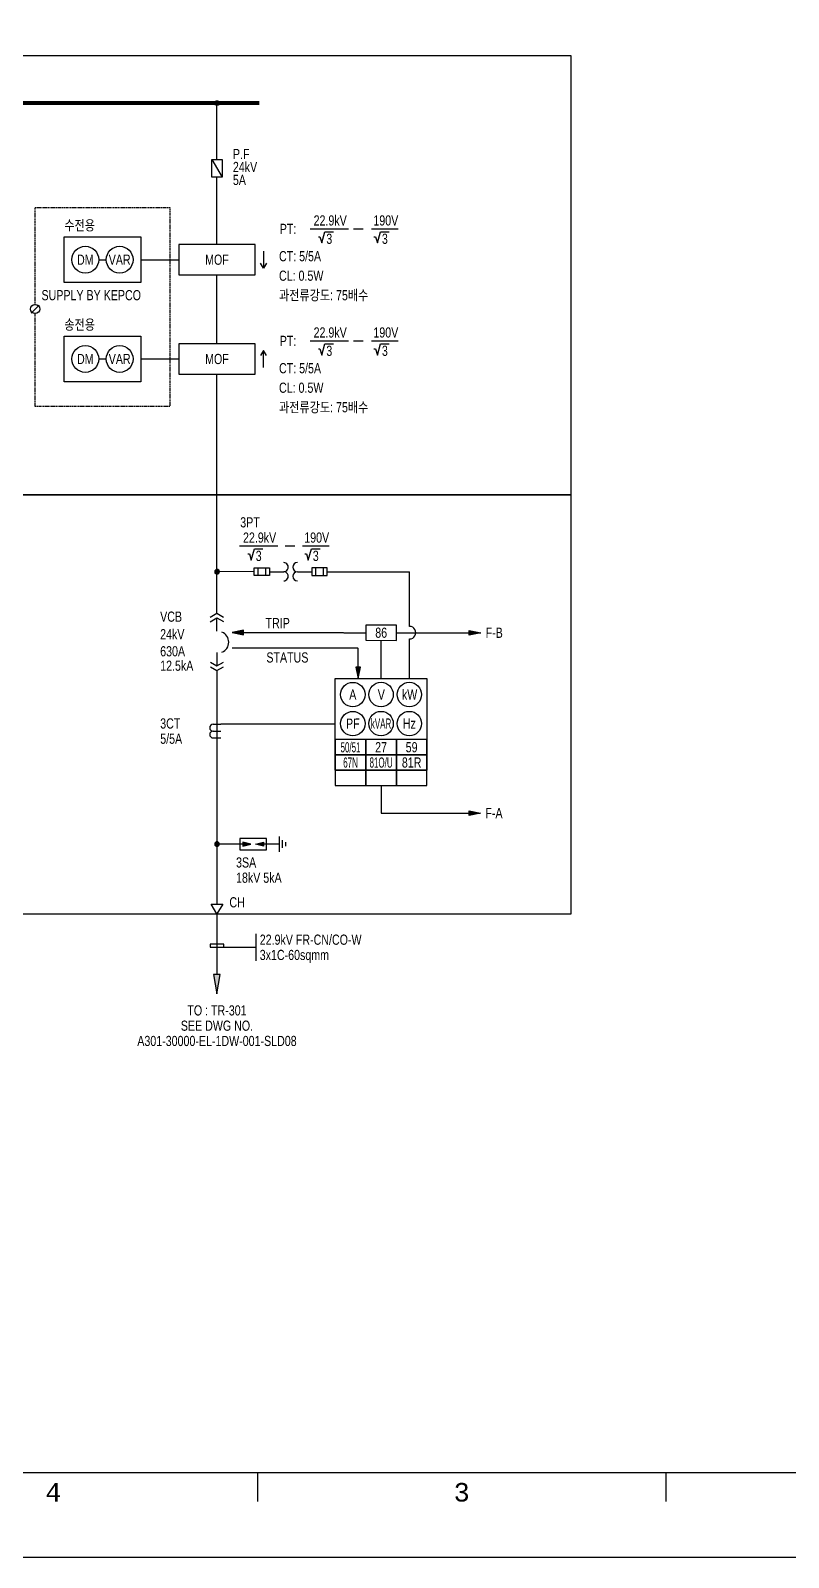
# Model space of a CAD drawing. Header units: feet. Extents: x 1 to 168002, y -59383 to 29717.
# Drawn here: x 149888 to 158820, y 17 to 18009 of the extents above; entities that cross this region are included whole.
import ezdxf
from ezdxf.enums import TextEntityAlignment as Align
from ezdxf.lldxf.tags import DXFTag

# ---------------------------------------------------------------- set-up
doc = ezdxf.new("R2010")
doc.units = ezdxf.units.FT
doc.header["$LTSCALE"] = 50
doc.header["$MEASUREMENT"] = 0
for name, pattern in [('CONTINU', [0]), ('DASHED2', [0.375, 0.25, -0.125]), ('HIDDEN', [0.375, 0.25, -0.125])]:
    doc.linetypes.add(name, pattern=pattern)
doc.layers.get('0').update_dxf_attribs({"linetype": 'CONTINUOUS'})
doc.layers.add('Border', color=7, linetype='CONTINUOUS', lineweight=0)
for name, color, linetype in [('E-BUS', 6, 'CONTINUOUS'), ('E-Control', 7, 'CONTINUOUS'), ('E-PNL', 1, 'CEN50'), ('E-Pow', 4, 'CONTINUOUS'), ('E-SYM0', 3, 'CONTINUOUS'), ('E-SYM1', 3, 'CONTINUOUS'), ('E-SYM2', 3, 'CONTINUOUS'), ('E-Text-1', 2, 'CONTINUOUS'), ('E-Text-Call', 7, 'CONTINUOUS'), ('E-Wire01', 7, 'CONTINUOUS'), ('REVISION-1', 1, 'CONTINUOUS'), ('WIRE', 3, 'CONTINUOUS')]:
    doc.layers.add(name, color=color, linetype=linetype)
doc.styles.add('TB-1$0$MONOTXT', font='monotxt_.ttf')
doc.styles.add('돋움', font='')
doc.styles.get('돋움').set_extended_font_data('Dotum')
tags = doc.linetypes.add('CEN50', pattern=[56, 50, -2, 2, -2]).pattern_tags.tags
tags[10:11] = [DXFTag(74, 4), DXFTag(75, 0), DXFTag(340, '0'), DXFTag(46, 1.0), DXFTag(50, 0.0), DXFTag(44, 0.0), DXFTag(45, 0.0)]
tags[8:9] = [DXFTag(74, 4), DXFTag(75, 0), DXFTag(340, '0'), DXFTag(46, 1.0), DXFTag(50, 0.0), DXFTag(44, 0.0), DXFTag(45, 0.0)]
tags[6:7] = [DXFTag(74, 4), DXFTag(75, 0), DXFTag(340, '0'), DXFTag(46, 1.0), DXFTag(50, 0.0), DXFTag(44, 0.0), DXFTag(45, 0.0)]
tags[4:5] = [DXFTag(74, 4), DXFTag(75, 0), DXFTag(340, '0'), DXFTag(46, 1.0), DXFTag(50, 0.0), DXFTag(44, 0.0), DXFTag(45, 0.0)]

# ---------------------------------------------------------------- blocks, each defined once
blk = doc.blocks.new('A$C21426810')
at = {"layer": 'E-SYM0'}
h = blk.add_hatch(dxfattribs=at)
h.set_pattern_fill('ANSI31', scale=0.08)
h.set_pattern_definition([(45, (-120.68773, -338.59238), (-0.17960512, 0.17960512), [])])
edge = h.paths.add_edge_path()
edge.add_arc((0, 0), 0.6, 0, 360)
at = {"layer": 'E-SYM0', "color": 2}
blk.add_circle((0, 0), 0.6, dxfattribs=at)
blk = doc.blocks.new('A$C1F1908AF')
at = {"layer": 'E-Pow'}
h = blk.add_hatch(color=7, dxfattribs=at)
h.dxf.hatch_style = 1
h.paths.add_polyline_path([(500, 88), (0, 0), (500, -88)])
at = {"layer": 'E-Pow', "color": 7}
blk.add_lwpolyline([(500, 88), (0, 0), (500, -88)], close=True, dxfattribs=at)
blk = doc.blocks.new('FORMAT')
at = {"layer": 'Border', "color": 0, "linetype": 'Continuous', "lineweight": 25}
for p, q in [((2500, 1000), (41000, 1000)), ((26562, 1000), (26562, 659)), ((31375, 1000), (31375, 659)), ((31375, 1000), (31375, 659))]:
    blk.add_line(p, q, dxfattribs=at)
blk.add_lwpolyline([(0, 0), (0, 29700), (42000, 29700), (42000, 0)], close=True, dxfattribs=at)
at = {"layer": 'Border', "color": 0, "linetype": 'Continuous', "lineweight": 25, "style": 'TB-1$0$MONOTXT'}
for s, p in [('4', (24155, 878)), ('3', (28968, 878))]:
    blk.add_text(s, height=219, dxfattribs=at).set_placement(p, align=Align.TOP_CENTER)
blk = doc.blocks.new('TITLE')
at = {"xscale": 0.01, "yscale": 0.01, "zscale": 0.01}
blk.add_blockref('FORMAT', (0, 0), dxfattribs=at)
blk = doc.blocks.new('A$C06845E03')
at = {"layer": 'E-SYM0'}
for p, q in [((0, -4.7), (0, -1.2)), ((0, -10.3), (0, -13.8))]:
    blk.add_line(p, q, dxfattribs=at)
for points in [[(-1.73, -1), (0, 0), (1.73, -1)], [(-1.73, -2.2), (0, -1.2), (1.73, -2.2)], [(-1.73, -12.8), (0, -13.8), (1.73, -12.8)], [(-1.73, -14), (0, -15), (1.73, -14)]]:
    blk.add_lwpolyline(points, dxfattribs=at)
blk.add_arc((0.3, -7.6), 2.8, 290.9248, 69.0752, dxfattribs=at)
blk = doc.blocks.new('A$C68F508EB')
at = {"layer": 'E-SYM1'}
for p, q in [((-2, 0), (0, 0)), ((-2, -1.8), (0, -1.8)), ((-2, -3.6), (0, -3.6))]:
    blk.add_line(p, q, dxfattribs=at)
for centre in [(-2, -0.9), (-2, -2.7)]:
    blk.add_arc(centre, 0.9, 90, 270, dxfattribs=at)
blk = doc.blocks.new('A$C6DED130D')
at = {"layer": 'E-SYM0'}
for p, q in [((-1.6, 0.5), (-1.6, -0.5)), ((-0.8, 1), (-0.8, -1)), ((0, 2), (0, -2))]:
    blk.add_line(p, q, dxfattribs=at)
blk = doc.blocks.new('A$C6BFC32D1')
at = {"layer": 'E-SYM0'}
h = blk.add_hatch(color=7, dxfattribs=at)
h.dxf.hatch_style = 1
h.paths.add_polyline_path([(0.8, -0.5), (0.8, 0.5), (2.9, 0)])
h = blk.add_hatch(color=7, dxfattribs=at)
h.dxf.hatch_style = 1
h.paths.add_polyline_path([(6.2, -0.5), (6.2, 0.5), (4.1, 0)])
at = {"layer": 'E-Control'}
blk.add_line((10.4, 0), (6.2, 0), dxfattribs=at)
at = {"layer": 'E-SYM0'}
for p, q in [((0, -1.5), (0, 1.5)), ((0, 1.5), (7, 1.5)), ((7, 1.5), (7, -1.5)), ((7, -1.5), (0, -1.5))]:
    blk.add_line(p, q, dxfattribs=at)
at = {"layer": 'E-SYM0', "color": 7}
for points in [[(0.8, -0.5), (0.8, 0.5), (2.9, 0)], [(6.2, -0.5), (6.2, 0.5), (4.1, 0)]]:
    blk.add_lwpolyline(points, close=True, dxfattribs=at)
at = {"layer": 'E-PNL', "xscale": -1}
blk.add_blockref('A$C6DED130D', (10.4, 0), dxfattribs=at)
blk = doc.blocks.new('A$C2E5A039C')
at = {"layer": 'E-SYM1', "ltscale": 0.5}
for p, q in [((0, 1), (4, 1)), ((0, -1), (0, 1)), ((1, 1), (1, -1)), ((3, 1), (3, -1)), ((4, 1), (4, -1)), ((4, 0), (7.75, 0)), ((11.35, 0), (15.1, 0)), ((19.1, 1), (15.1, 1)), ((15.1, 1), (15.1, -1)), ((16.1, 1), (16.1, -1)), ((18.1, 1), (18.1, -1)), ((19.1, -1), (19.1, 1)), ((4, -1), (0, -1)), ((15.1, -1), (19.1, -1))]:
    blk.add_line(p, q, dxfattribs=at)
at = {"layer": 'E-SYM1'}
for centre, start, end in [((7.75, 1.2), 270, 90), ((7.75, -1.2), 270, 90), ((11.35, 1.2), 90, 270), ((11.35, -1.2), 90, 270)]:
    blk.add_arc(centre, 1.2, start, end, dxfattribs=at)

msp = doc.modelspace()

# ---------------------------------------------------------------- hatches: boundary and pattern name
at = {"layer": 'E-SYM0'}
h = msp.add_hatch(color=7, dxfattribs=at)
h.dxf.hatch_style = 1
h.paths.add_polyline_path([(152400, 10942.1), (152265, 10915.1), (152400, 10888.1)])
h = msp.add_hatch(color=7, dxfattribs=at)
h.dxf.hatch_style = 1
h.paths.add_polyline_path([(155059.3, 10940.2), (155194.3, 10913.2), (155059.3, 10886.2)])
h = msp.add_hatch(color=7, dxfattribs=at)
h.dxf.hatch_style = 1
h.paths.add_polyline_path([(153723.7, 10509.1), (153750.6, 10374), (153777.7, 10509)])
h = msp.add_hatch(color=7, dxfattribs=at)
h.dxf.hatch_style = 1
h.paths.add_polyline_path([(155058, 8815.2), (155193, 8788.1), (155058, 8761.2)])

# ---------------------------------------------------------------- linework, layer by layer
at = {"ltscale": 100, "elevation": 0.1}
for points in [[(152635.4, 15409.2), (152635.4, 15209.2)], [(152670.4, 15269.8), (152635.4, 15209.2), (152600.4, 15269.8)], [(152670.4, 14178.5), (152635.4, 14239.2), (152600.4, 14178.5)], [(152635.4, 14039.2), (152635.4, 14239.2)]]:
    msp.add_lwpolyline(points, dxfattribs=at)
at = {"ltscale": 100}
msp.add_arc((154354.8, 10913.7, 0.1), 74, 270.03512, 90.03512, dxfattribs=at)
at = {"layer": 'E-BUS', "const_width": 45, "elevation": 0.1}
msp.add_lwpolyline([(134885.3, 17154.7), (152585.4, 17154.7)], dxfattribs=at)
at = {"layer": 'E-Control'}
for p, q in [((150691.4, 15309.2, 0.1), (150781.4, 15309.2, 0.1)), ((151186.4, 15309.2, 0.1), (151635.4, 15309.2, 0.1)), ((150691.4, 14139.2, 0.1), (150781.4, 14139.2, 0.1)), ((151186.4, 14139.2, 0.1), (151635.4, 14139.2, 0.1)), ((152522.9, 11632.8, 0.1), (152086.4, 11633.1, 0.1)), ((153382.4, 11632.3, 0.1), (154354.4, 11631.7, 0.1)), ((154354, 10987.7, 0.1), (154354.4, 11631.7, 0.1)), ((154353.6, 10373.7, 0.1), (154353.9, 10839.6, 0.1)), ((153480.3, 9834.2, 0.1), (152130.3, 9835, 0.1)), ((152391.4, 8422.8, 0.1), (152085.4, 8422.8, 0.1))]:
    msp.add_line(p, q, dxfattribs=at)
at = {"layer": 'E-Control', "elevation": 0.1}
for points in [[(150286.4, 15039.2), (150286.4, 15309.2), (150286.4, 15579.2), (151186.4, 15579.2), (151186.4, 15039.2)], [(150286.4, 13869.2), (150286.4, 14139.2), (150286.4, 14409.2), (151186.4, 14409.2), (151186.4, 13869.2)]]:
    msp.add_lwpolyline(points, close=True, dxfattribs=at)
at = {"layer": 'E-PNL'}
msp.add_line((149894.7, 14679.8, 0.1), (149990.2, 14775.2, 0.1), dxfattribs=at)
at = {"layer": 'E-PNL', "ltscale": 0.05, "elevation": 0.1}
for points in [[(156260.4, 17712.4), (147910.4, 17712.4), (147910.4, 12537.4), (156260.4, 12537.4)], [(147910.4, 7599.9), (156260.4, 7599.9), (156260.4, 12537.4), (147910.4, 12537.4)]]:
    msp.add_lwpolyline(points, close=True, dxfattribs=at)
at = {"layer": 'E-PNL'}
msp.add_circle((149942.4, 14727.5, 0.1), 54, dxfattribs=at)
at = {"layer": 'E-Pow'}
for p, q in [((152085.4, 16491.7, 0.1), (152085.4, 17154.7, 0.1)), ((152085.4, 15489.2, 0.1), (152085.4, 16282, 0.1)), ((152085.4, 14319.2, 0.1), (152085.4, 15129.2, 0.1)), ((152085.4, 11142.8, 0.1), (152085.4, 13959.2, 0.1)), ((152085.5, 10467.9, 0.1), (152084.7, 7716.8, 0.1))]:
    msp.add_line(p, q, dxfattribs=at)
at = {"layer": 'E-Pow', "linetype": 'HIDDEN', "ltscale": 0.5}
msp.add_line((152085.4, 7599.9, 0.1), (152085.4, 6885.2, 0.1), dxfattribs=at)
at = {"layer": 'E-SYM0', "color": 7, "elevation": 0.1}
for points in [[(152400, 10942.1), (152265, 10915.1), (152400, 10888.1)], [(155059.3, 10940.2), (155194.3, 10913.2), (155059.3, 10886.2)], [(153723.7, 10509.1), (153750.6, 10374), (153777.7, 10509)], [(155058, 8815.2), (155193, 8788.1), (155058, 8761.2)]]:
    msp.add_lwpolyline(points, close=True, dxfattribs=at)
at = {"layer": 'E-SYM0', "elevation": 0.1}
msp.add_lwpolyline([(152085.4, 7599.9), (152017.9, 7716.8), (152152.9, 7716.8)], close=True, dxfattribs=at)
at = {"layer": 'E-SYM1', "elevation": 0.1}
for points in [[(152535.4, 15489.2), (151635.4, 15489.2), (151635.4, 15129.2), (152535.4, 15129.2)], [(152535.4, 14319.2), (151635.4, 14319.2), (151635.4, 13959.2), (152535.4, 13959.2)]]:
    msp.add_lwpolyline(points, close=True, dxfattribs=at)
at = {"layer": 'E-SYM2', "elevation": 0.1}
for points in [[(154201, 11003.8), (153841, 11004), (153840.9, 10824), (154200.9, 10823.8)], [(154201, 11003.8), (153841, 11004), (153840.9, 10824), (154200.9, 10823.8)], [(153479, 10373.5), (154559.1, 10374.2), (154559.7, 9294.2), (153479.7, 9293.5)], [(153839.5, 9653.8), (153479.5, 9653.5), (153479.6, 9473.5), (153839.6, 9473.8)], [(154199.5, 9654), (153839.5, 9653.8), (153839.6, 9473.8), (154199.6, 9474)], [(154559.5, 9654.2), (154199.5, 9654), (154199.6, 9474), (154559.6, 9474.2)], [(153839.6, 9473.8), (153479.6, 9473.5), (153479.7, 9293.5), (153839.7, 9293.8)], [(154199.6, 9474), (153839.6, 9473.8), (153839.7, 9293.8), (154199.7, 9294)], [(154559.6, 9474.2), (154199.6, 9474), (154199.7, 9294), (154559.7, 9294.2)], [(153839.7, 9293.8), (153479.7, 9293.5), (153479.8, 9113.5), (153839.8, 9113.8)], [(154199.7, 9294), (153839.7, 9293.8), (153839.8, 9113.8), (154199.8, 9114)], [(154559.7, 9294.2), (154199.7, 9294), (154199.8, 9114), (154559.8, 9114.2)]]:
    msp.add_lwpolyline(points, close=True, dxfattribs=at)
at = {"layer": 'E-SYM2'}
for centre, radius in [((150533.9, 15309.2, 0.1), 157.5), ((150938.9, 15309.2, 0.1), 157.5), ((150533.9, 14139.2, 0.1), 157.5), ((150938.9, 14139.2, 0.1), 157.5), ((153686.2, 10184.7, 0.1), 144), ((154019.2, 10184.9, 0.1), 144), ((154352.2, 10185.1, 0.1), 144), ((153686.4, 9842.7, 0.1), 144), ((154019.4, 9842.9, 0.1), 144), ((154352.4, 9843.1, 0.1), 144)]:
    msp.add_circle(centre, radius, dxfattribs=at)
at = {"layer": 'E-Text-1'}
for p, q in [((153184, 15672.6, 0.1), (153634, 15672.6, 0.1)), ((153695, 15672.6, 0.1), (153807.5, 15672.6, 0.1)), ((153906.8, 15672.6, 0.1), (154221.8, 15672.6, 0.1)), ((153184, 14352.6, 0.1), (153634, 14352.6, 0.1)), ((153695, 14352.6, 0.1), (153807.5, 14352.6, 0.1)), ((153906.8, 14352.6, 0.1), (154221.8, 14352.6, 0.1)), ((152351.9, 11935.4, 0.1), (152801.9, 11935.7, 0.1)), ((152889.5, 11935.8, 0.1), (153002, 11935.8, 0.1)), ((153092, 11935.9, 0.1), (153407, 11936.1, 0.1))]:
    msp.add_line(p, q, dxfattribs=at)
at = {"layer": 'E-Text-1', "elevation": 0.1}
for points in [[(153280.3, 15578.3), (153299.6, 15578.3), (153320.5, 15505.9), (153358.4, 15637.4), (153459.5, 15637.4)], [(153935.6, 15578.3), (153954.9, 15578.3), (153975.8, 15505.9), (154013.7, 15637.4), (154114.8, 15637.4)], [(153280.3, 14258.2), (153299.6, 14258.2), (153320.5, 14185.9), (153358.4, 14317.4), (153459.5, 14317.4)], [(153935.6, 14258.2), (153954.9, 14258.2), (153975.8, 14185.9), (154013.7, 14317.4), (154114.8, 14317.4)], [(152448.3, 11841.2), (152467.6, 11841.2), (152488.6, 11768.9), (152526.4, 11900.4), (152627.5, 11900.4)], [(153120.9, 11841.6), (153140.2, 11841.6), (153161.1, 11769.3), (153199, 11900.8), (153300.1, 11900.8)]]:
    msp.add_lwpolyline(points, dxfattribs=at)
at = {"layer": 'E-Text-Call', "ltscale": 0.5}
msp.add_line((152544.4, 7364, 0.1), (152544.4, 7049, 0.1), dxfattribs=at)
at = {"layer": 'E-Text-Call', "ltscale": 0.5, "elevation": 0.1}
msp.add_lwpolyline([(152166.4, 7206.5), (152166.4, 7242.5), (152004.4, 7242.5), (152004.4, 7206.5), (152544.4, 7206.5)], dxfattribs=at)
at = {"layer": 'E-Wire01', "linetype": 'HIDDEN', "ltscale": 0.6}
for p, q in [((152265.9, 10914.9, 0.1), (153840.9, 10914, 0.1)), ((154020.6, 10373.9, 0.1), (154020.9, 10823.9, 0.1)), ((152265.8, 10734.9, 0.1), (153750.8, 10734, 0.1)), ((153750.6, 10374, 0.1), (153750.8, 10734, 0.1))]:
    msp.add_line(p, q, dxfattribs=at)
at = {"layer": 'E-Wire01', "linetype": 'DASHED2', "ltscale": 0.5}
for p, q in [((154200.9, 10913.8, 0.1), (155194.3, 10913.2, 0.1)), ((154019.8, 9113.9, 0.1), (154019.6, 8788.9, 0.1)), ((154019.6, 8788.9, 0.1), (155193, 8788.1, 0.1))]:
    msp.add_line(p, q, dxfattribs=at)
at = {"layer": 'REVISION-1', "linetype": 'HIDDEN', "elevation": 0.1}
msp.add_lwpolyline([(149942.4, 14781.5), (149942.4, 15923.4), (151530.4, 15923.4), (151530.4, 13577.6), (149942.4, 13577.6), (149942.4, 14673.5)], dxfattribs=at)
at = {"layer": 'WIRE'}
msp.add_line((152023.7, 16491.7, 0.1), (152147.1, 16282, 0.1), dxfattribs=at)
at = {"layer": 'WIRE', "elevation": 0.1}
msp.add_lwpolyline([(152023.7, 16491.7), (152147.1, 16491.7), (152147.1, 16282), (152023.7, 16282)], close=True, dxfattribs=at)

# ---------------------------------------------------------------- block references
at = {"color": 7, "linetype": 'CONTINU', "ltscale": 100, "xscale": 100, "yscale": 100, "zscale": 100}
msp.add_blockref('TITLE', (126001.5, 16.7, 0.1), dxfattribs=at)
at = {"layer": 'E-SYM0', "color": 2, "yscale": 45.00023775635822, "zscale": 45.00023775635822}
for p, xscale in [((152085.4, 17154.7, 0.1), 45.00023775635822), ((152085.4, 8422.8, 0.1), -45.00023775635822)]:
    msp.add_blockref('A$C21426810', p, dxfattribs=dict(at, xscale=xscale))
at = {"layer": 'E-SYM0', "color": 2, "xscale": -45.00023775635822, "yscale": 45.00023775635822, "zscale": 45.00023775635822, "rotation": 359.9648845145569}
msp.add_blockref('A$C21426810', (152086.4, 11633.1, 0.1), dxfattribs=at)
at = {"layer": 'E-SYM0'}
for name, p, xscale, yscale, zscale, rotation in [('A$C6BFC32D1', (152355.4, 8422.8, 0.1), -45.00023775635822, 45.00023775635822, 45.00023775635822, 180), ('A$C1F1908AF', (152085.4, 6660.2, 0.1), 0.4500023775635821, 0.4500023775635821, 0.4500023775635821, 90)]:
    msp.add_blockref(name, p, dxfattribs=dict(at, xscale=xscale, yscale=yscale, zscale=zscale, rotation=rotation))
at = {"layer": 'E-SYM1'}
for name, p, xscale, yscale, zscale, rotation in [('A$C06845E03', (152084.8, 11142.8, 0.1), 45.00023775635819, 45.00023775635819, 45.00023775635819, 0.03980720473642479), ('A$C68F508EB', (152130.3, 9835, 0.1), 45.00023775635822, 45.00023775635822, 45.00023775635822, 359.9648845145569)]:
    msp.add_blockref(name, p, dxfattribs=dict(at, xscale=xscale, yscale=yscale, zscale=zscale, rotation=rotation))
at = {"layer": 'E-SYM2', "xscale": 45.00023775635822, "yscale": 45.00023775635822, "zscale": 45.00023775635822, "rotation": 359.9648845145569}
msp.add_blockref('A$C2E5A039C', (152522.9, 11632.8, 0.1), dxfattribs=at)

# ---------------------------------------------------------------- texts
at = {"layer": 'E-SYM1', "color": 2, "style": '돋움', "width": 0.8}
for p in [(152085.4, 15309.2, 0.1), (152085.4, 14139.2, 0.1)]:
    msp.add_text('MOF', height=120, dxfattribs=at).set_placement(p, align=Align.MIDDLE_CENTER)
at = {"layer": 'E-SYM2', "color": 2, "style": '돋움', "width": 0.8}
for s, p in [('DM', (150533.9, 15309.2, 0.1)), ('VAR', (150938.9, 15309.2, 0.1)), ('DM', (150533.9, 14139.2, 0.1)), ('VAR', (150938.9, 14139.2, 0.1))]:
    msp.add_text(s, height=120, dxfattribs=at).set_placement(p, align=Align.MIDDLE_CENTER)
at = {"layer": 'E-SYM2', "color": 2, "style": '돋움'}
for s, rotation, width, p in [('86', 359.96488, 0.8, (154020.7, 10913.9, 0.1)), ('A', 0.03512, 0.8, (153686.2, 10184.7, 0.1)), ('V', 0.03512, 0.8, (154022.3, 10184.9, 0.1)), ('kW', 0.03512, 0.8, (154355.3, 10185.1, 0.1)), ('PF', 0.03512, 0.8, (153686.4, 9842.7, 0.1)), ('kVAR', 0.03512, 0.6, (154019.4, 9842.9, 0.1)), ('Hz', 0.03512, 0.8, (154352.4, 9843.1, 0.1)), ('50/51', 0.03512, 0.6, (153659.5, 9563.6, 0.1)), ('27', 0.03512, 0.8, (154019.5, 9563.9, 0.1)), ('59', 0.03512, 0.8, (154379.5, 9564.1, 0.1)), ('67N', 0.03512, 0.6, (153659.7, 9383.6, 0.1)), ('81O/U', 0.03512, 0.6, (154019.7, 9383.9, 0.1)), ('81R', 0.03512, 0.8, (154379.7, 9384.1, 0.1))]:
    msp.add_text(s, height=120, rotation=rotation, dxfattribs=dict(at, width=width)).set_placement(p, align=Align.MIDDLE_CENTER)
at = {"layer": 'E-Text-1', "color": 6, "style": '돋움', "width": 0.8}
for s, p in [('P.F', (152273.2, 16494.3, 0.1)), ('24kV', (152273.2, 16341.7, 0.1)), ('5A', (152273.2, 16189.2, 0.1))]:
    msp.add_text(s, height=120, dxfattribs=at).set_placement(p)
at = {"layer": 'E-Text-1', "style": '돋움', "width": 0.8}
for s, p in [('22.9kV', (153419.9, 15771.6, 0.1)), ('PT:', (152923.4, 15672.6, 0.1)), ('190V', (154075.5, 15771.6, 0.1)), ('3', (153409, 15555.6, 0.1)), ('3', (154064.3, 15555.6, 0.1)), ('PT:', (152923.4, 14352.6, 0.1)), ('22.9kV', (153419.9, 14451.6, 0.1)), ('190V', (154075.5, 14451.6, 0.1)), ('3', (153409, 14235.6, 0.1)), ('3', (154064.3, 14235.6, 0.1)), ('TO : TR-301', (152085.4, 6463.1, 0.1)), ('SEE DWG NO.', (152085.4, 6283.1, 0.1)), ('A301-30000-EL-1DW-001-SLD08', (152085.4, 6103.1, 0.1))]:
    msp.add_text(s, height=120, dxfattribs=at).set_placement(p, align=Align.MIDDLE_CENTER)
for s, p in [('수전용', (150286.4, 15714.2, 0.1)), ('CT: 5/5A', (152816.7, 15350.6, 0.1)), ('CL: 0.5W', (152816.7, 15120.6, 0.1)), ('SUPPLY BY KEPCO', (150017.8, 14891.5, 0.1)), ('과전류강도: 75배수', (152816.7, 14890.6, 0.1)), ('송전용', (150286.4, 14544.2, 0.1)), ('CT: 5/5A', (152816.7, 14030.6, 0.1)), ('CL: 0.5W', (152816.7, 13800.6, 0.1)), ('과전류강도: 75배수', (152816.7, 13570.6, 0.1)), ('3SA', (152310.4, 8206.8, 0.1)), ('18kV 5kA', (152310.4, 8026.8, 0.1)), ('22.9kV FR-CN/CO-W', (152589.4, 7296.5, 0.1)), ('3x1C-60sqmm', (152589.4, 7116.5, 0.1))]:
    msp.add_text(s, height=120, dxfattribs=at).set_placement(p, align=Align.MIDDLE_LEFT)
for s, p in [('3PT', (152474.8, 12214.5, 0.1)), ('22.9kV', (152587.8, 12034.6, 0.1)), ('190V', (153260.7, 12035, 0.1)), ('3', (152577, 11818.6, 0.1)), ('3', (153249.6, 11819, 0.1))]:
    msp.add_text(s, height=120, rotation=0.03512, dxfattribs=at).set_placement(p, align=Align.MIDDLE_CENTER)
for s, rotation, p in [('VCB', 0.03512, (151415.9, 11103, 0.1)), ('24kV', 0.03512, (151416, 10895.5, 0.1)), ('F-B', 359.96488, (155251.6, 10913.1, 0.1)), ('630A', 0.03512, (151416.2, 10694.7, 0.1)), ('12.5kA', 0.03512, (151416.3, 10524.7, 0.1)), ('3CT', 0.03512, (151416.7, 9844.2, 0.1)), ('5/5A', 0.03512, (151416.8, 9664.2, 0.1)), ('F-A', 359.96488, (155248.8, 8788.1, 0.1))]:
    msp.add_text(s, height=120, rotation=rotation, dxfattribs=at).set_placement(p, align=Align.MIDDLE_LEFT)
for s, p in [('TRIP', (152944.2, 11027, 0.1)), ('STATUS', (153162.9, 10621.9, 0.1))]:
    msp.add_text(s, height=120, rotation=359.96488, dxfattribs=at).set_placement(p, align=Align.MIDDLE_RIGHT)
msp.add_text('CH', height=120, dxfattribs=at).set_placement((152413.4, 7736.9, 0.1), align=Align.MIDDLE_RIGHT)

doc.saveas('drawing.dxf')
